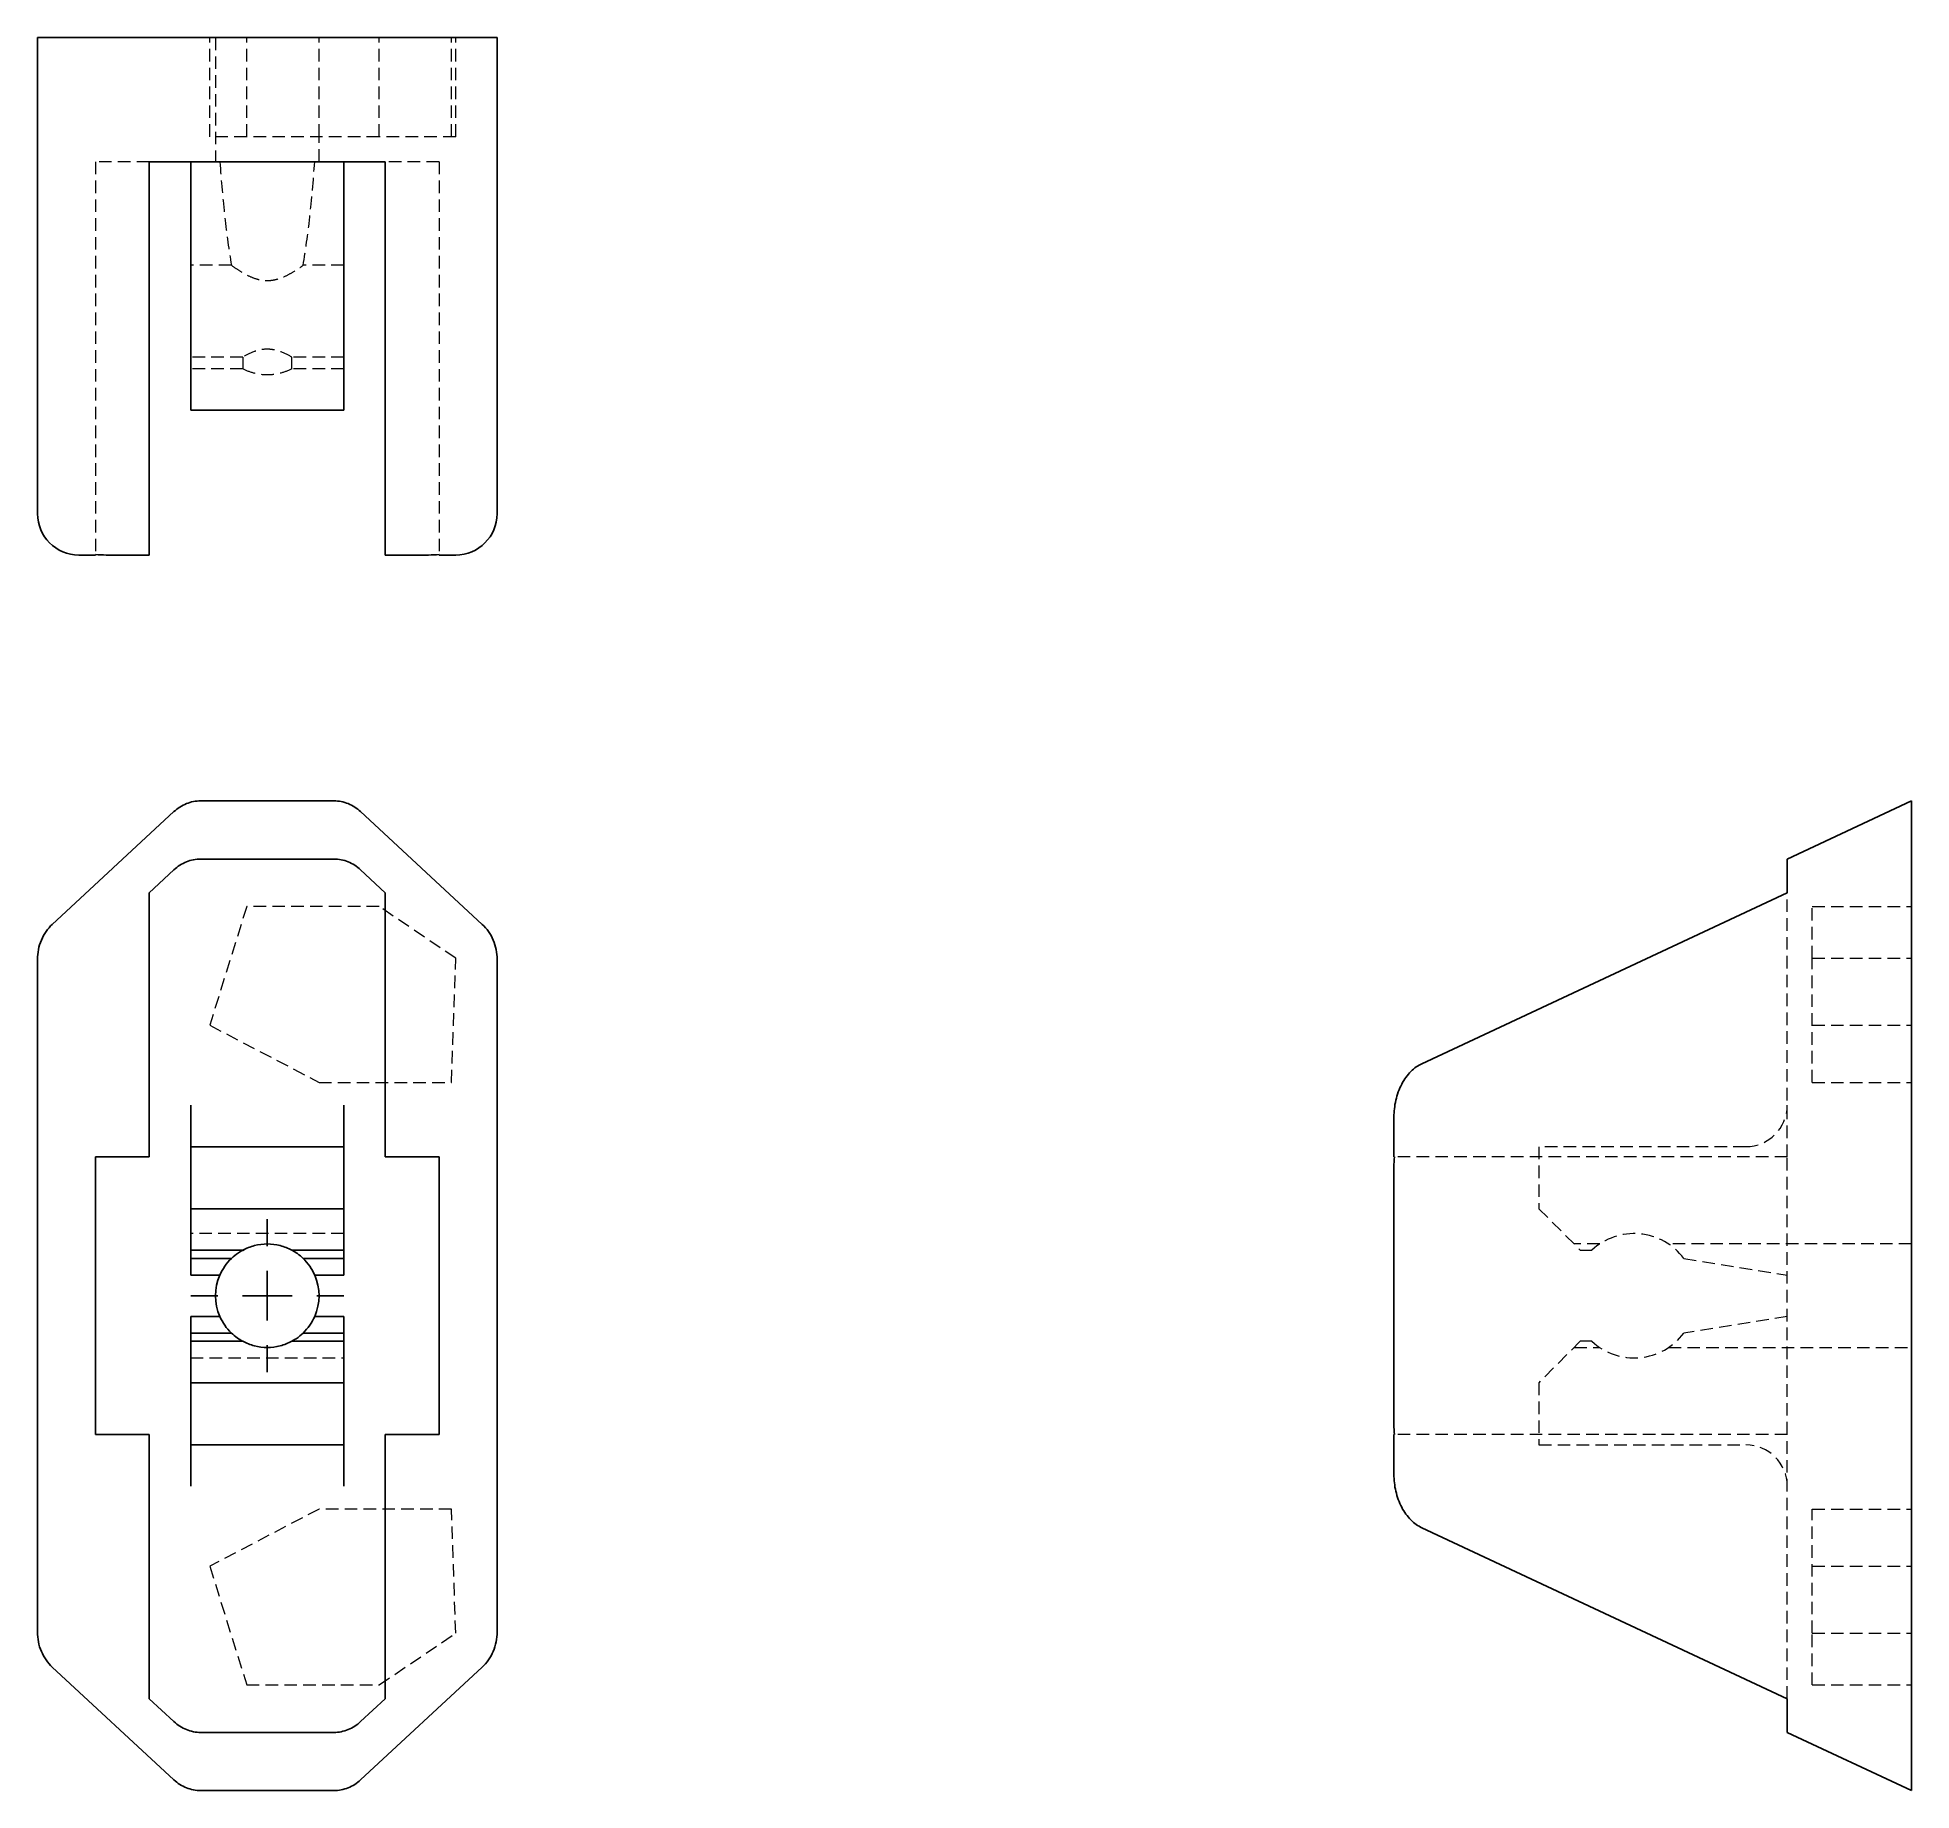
# Model space of a CAD drawing. Header units: millimetres. Extents: x 60 to 249, y 7 to 184.
import ezdxf

# ---------------------------------------------------------------- set-up
doc = ezdxf.new("R2010")
doc.units = ezdxf.units.MM
doc.linetypes.add('HIDDEN', pattern=[1.905, 1.27, -0.635])
doc.layers.add('10', color=7, linetype='Continuous')

# ---------------------------------------------------------------- blocks, each defined once
blk = doc.blocks.new('SW_CENTERMARKSYMBOL_0')
at = {"layer": '10', "color": 0}
for p, q in [((0, 5), (0, 7.73)), ((0, 0), (0, 2.5)), ((-5, 0), (-7.73, 0)), ((0, 0), (-2.5, 0)), ((0, 0), (0, -2.5)), ((0, 0), (2.5, 0)), ((5, 0), (7.73, 0)), ((0, -5), (0, -7.73))]:
    blk.add_line(p, q, dxfattribs=at)

msp = doc.modelspace()

# ---------------------------------------------------------------- linework, layer by layer
at = {"color": 7, "linetype": 'Continuous', "lineweight": 25}
for p, q in [((59.78, 136.03), (59.78, 184.15)), ((61.27, 184.15), (73.57, 184.15)), ((76.26, 184.15), (89.74, 184.15)), ((92.43, 184.15), (104.73, 184.15)), ((106.22, 184.15), (106.22, 136.03)), ((73.57, 171.6), (71.08, 171.6)), ((71.08, 171.6), (71.08, 134.67)), ((75.26, 167.41), (75.26, 171.6)), ((89.74, 171.6), (76.26, 171.6)), ((90.74, 171.6), (90.74, 167.41)), ((94.92, 171.6), (92.43, 171.6)), ((94.92, 134.67), (94.92, 171.6)), ((75.26, 167.41), (75.26, 146.49)), ((90.74, 167.41), (90.74, 146.49)), ((90.74, 146.49), (75.26, 146.49)), ((65.64, 131.85), (63.96, 131.85)), ((71.08, 131.85), (66.71, 131.85)), ((99.29, 131.85), (94.92, 131.85)), ((102.04, 131.85), (100.36, 131.85)), ((76.26, 107), (89.74, 107)), ((236.6, 101.13), (249.15, 107)), ((61.27, 94.53), (73.57, 105.92)), ((92.43, 105.92), (104.73, 94.53)), ((249.15, 105.92), (249.15, 94.53)), ((89.74, 101.13), (76.26, 101.13)), ((73.57, 100.04), (71.08, 97.73)), ((94.92, 97.73), (92.43, 100.04)), ((236.6, 97.73), (236.6, 100.04)), ((71.08, 97.73), (71.08, 80.45)), ((94.92, 80.45), (94.92, 97.73)), ((199.67, 80.45), (236.6, 97.73)), ((59.78, 68.47), (59.78, 90.99)), ((106.22, 90.99), (106.22, 68.47)), ((249.15, 23.01), (249.15, 90.99)), ((75.26, 72.06), (75.26, 76.25)), ((90.74, 76.25), (90.74, 72.06)), ((71.08, 75.06), (71.08, 71.02)), ((94.92, 71.02), (94.92, 75.06)), ((196.85, 71.02), (196.85, 75.06)), ((90.74, 72.06), (75.26, 72.06)), ((75.26, 72.06), (75.26, 65.79)), ((90.74, 72.06), (90.74, 65.79)), ((71.08, 71.02), (66.71, 71.02)), ((99.29, 71.02), (94.92, 71.02)), ((59.78, 45.53), (59.78, 68.47)), ((65.64, 70.02), (65.64, 43.98)), ((100.36, 43.98), (100.36, 70.02)), ((106.22, 68.47), (106.22, 45.53)), ((196.85, 68.47), (196.85, 70.02)), ((196.85, 45.53), (196.85, 68.47)), ((75.26, 61.6), (75.26, 65.79)), ((75.26, 65.79), (90.74, 65.79)), ((90.74, 65.79), (90.74, 61.6)), ((80.52, 61.6), (75.26, 61.6)), ((75.26, 61.6), (75.26, 60.77)), ((79.37, 60.77), (75.26, 60.77)), ((75.26, 60.77), (75.26, 59.09)), ((90.74, 61.6), (85.48, 61.6)), ((90.74, 60.77), (86.63, 60.77)), ((90.74, 61.6), (90.74, 60.77)), ((90.74, 60.77), (90.74, 59.09)), ((78.21, 59.09), (75.26, 59.09)), ((90.74, 59.09), (87.79, 59.09)), ((78.21, 54.91), (75.26, 54.91)), ((75.26, 54.91), (75.26, 53.23)), ((79.37, 53.23), (75.26, 53.23)), ((75.26, 53.23), (75.26, 52.4)), ((90.74, 53.23), (86.63, 53.23)), ((90.74, 54.91), (87.79, 54.91)), ((90.74, 54.91), (90.74, 53.23)), ((90.74, 53.23), (90.74, 52.4)), ((75.26, 48.21), (75.26, 52.4)), ((75.26, 52.4), (80.52, 52.4)), ((85.48, 52.4), (90.74, 52.4)), ((90.74, 52.4), (90.74, 48.21)), ((90.74, 48.21), (75.26, 48.21)), ((75.26, 48.21), (75.26, 41.94)), ((90.74, 48.21), (90.74, 41.94)), ((59.78, 23.01), (59.78, 45.53)), ((106.22, 45.53), (106.22, 23.01)), ((196.85, 43.98), (196.85, 45.53)), ((66.71, 42.98), (71.08, 42.98)), ((71.08, 42.98), (71.08, 38.94)), ((90.74, 41.94), (75.26, 41.94)), ((75.26, 37.75), (75.26, 41.94)), ((90.74, 41.94), (90.74, 37.75)), ((94.92, 42.98), (99.29, 42.98)), ((94.92, 38.94), (94.92, 42.98)), ((196.85, 38.94), (196.85, 42.98)), ((71.08, 33.55), (71.08, 16.27)), ((94.92, 16.27), (94.92, 33.55)), ((236.6, 16.27), (199.67, 33.55)), ((73.57, 8.08), (61.27, 19.47)), ((104.73, 19.47), (92.43, 8.08)), ((249.15, 19.47), (249.15, 8.08)), ((71.08, 16.27), (73.57, 13.96)), ((92.43, 13.96), (94.92, 16.27)), ((236.6, 13.96), (236.6, 16.27)), ((76.26, 12.87), (89.74, 12.87)), ((249.15, 7), (236.6, 12.87)), ((76.26, 7), (89.74, 7))]:
    msp.add_line(p, q, dxfattribs=at)
at = {"color": 7, "linetype": 'HIDDEN', "lineweight": 18}
for p, q in [((77.19, 174.11), (77.19, 184.15)), ((77.77, 184.15), (77.77, 171.6)), ((80.92, 174.11), (80.92, 184.15)), ((88.23, 174.11), (88.23, 184.15)), ((94.31, 174.11), (94.31, 184.15)), ((101.62, 174.11), (101.62, 184.15)), ((102.04, 174.11), (102.04, 184.15)), ((80.92, 174.11), (77.19, 174.11)), ((94.31, 174.11), (80.92, 174.11)), ((88.23, 171.6), (88.23, 174.11)), ((102.04, 174.11), (94.31, 174.11)), ((71.08, 171.6), (65.64, 171.6)), ((65.64, 171.6), (65.64, 131.91)), ((100.36, 171.6), (94.92, 171.6)), ((100.36, 171.6), (100.36, 131.91)), ((79.37, 161.14), (75.26, 161.14)), ((90.74, 161.14), (86.63, 161.14)), ((80.52, 151.85), (75.26, 151.85)), ((80.52, 151.85), (80.52, 150.68)), ((85.48, 150.68), (85.48, 151.85)), ((90.74, 151.85), (85.48, 151.85)), ((80.52, 150.68), (75.26, 150.68)), ((90.74, 150.68), (85.48, 150.68)), ((236.6, 71.02), (236.6, 97.73)), ((80.92, 96.33), (77.19, 84.34)), ((94.31, 96.33), (80.92, 96.33)), ((102.04, 91.1), (94.31, 96.33)), ((239.11, 91.1), (239.11, 96.33)), ((239.11, 96.33), (249.15, 96.33)), ((101.62, 78.56), (102.04, 91.1)), ((239.11, 91.1), (249.15, 91.1)), ((239.11, 78.56), (239.11, 91.1)), ((77.19, 84.34), (88.23, 78.56)), ((239.11, 84.34), (249.15, 84.34)), ((88.23, 78.56), (101.62, 78.56)), ((239.11, 78.56), (249.15, 78.56)), ((232.41, 72.06), (211.49, 72.06)), ((211.49, 72.06), (211.49, 65.79)), ((236.6, 71.02), (196.91, 71.02)), ((236.6, 42.98), (236.6, 71.02)), ((211.49, 65.79), (215.68, 61.6)), ((90.74, 63.28), (75.26, 63.28)), ((80.52, 61.58), (80.69, 61.67)), ((85.45, 61.62), (85.5, 61.59)), ((217.64, 62.23), (215.07, 62.23)), ((215.68, 61.6), (216.85, 61.6)), ((249.15, 62.23), (224.6, 62.23)), ((226.14, 60.77), (236.6, 59.09)), ((236.6, 54.91), (226.14, 53.23)), ((80.55, 52.38), (80.5, 52.41)), ((85.48, 52.42), (85.31, 52.33)), ((215.68, 52.4), (211.49, 48.21)), ((215.07, 51.77), (217.64, 51.77)), ((216.85, 52.4), (215.68, 52.4)), ((224.6, 51.77), (249.15, 51.77)), ((75.26, 50.72), (90.74, 50.72)), ((211.49, 48.21), (211.49, 41.94)), ((236.6, 42.98), (196.91, 42.98)), ((211.49, 41.94), (232.41, 41.94)), ((236.6, 16.27), (236.6, 42.98)), ((88.23, 35.44), (77.19, 29.66)), ((101.62, 35.44), (88.23, 35.44)), ((102.04, 22.9), (101.62, 35.44)), ((239.11, 22.9), (239.11, 35.44)), ((239.11, 35.44), (249.15, 35.44)), ((77.19, 29.66), (80.92, 17.67)), ((239.11, 29.66), (249.15, 29.66)), ((94.31, 17.67), (102.04, 22.9)), ((239.11, 22.9), (249.15, 22.9)), ((239.11, 17.67), (239.11, 22.9)), ((80.92, 17.67), (94.31, 17.67)), ((239.11, 17.67), (249.15, 17.67))]:
    msp.add_line(p, q, dxfattribs=at)
at = {"color": 7, "linetype": 'Continuous', "lineweight": 25}
for centre, radius, start, end in [((63.96, 136.03), 4.18, 180, 270), ((102.04, 136.03), 4.18, 270, 0), ((83, 57), 5.23, 156.4218, 203.5782), ((83, 57), 5.23, 336.4218, 23.5782)]:
    msp.add_arc(centre, radius, start, end, dxfattribs=at)
at = {"color": 7, "linetype": 'HIDDEN', "lineweight": 18}
for centre, radius, start, end in [((232.41, 76.25), 4.18, 270, 0), ((221.12, 57), 6.28, 36.8699, 132.8334), ((221.12, 57), 6.28, 227.1666, 323.1301), ((232.41, 37.75), 4.18, 0, 90)]:
    msp.add_arc(centre, radius, start, end, dxfattribs=at)
at = {"color": 7, "linetype": 'Continuous', "lineweight": 25}
for points, knots in [([(59.78, 184.15), (59.78, 184.15), (59.81, 184.15), (59.94, 184.15), (60.04, 184.15), (60.3, 184.15), (60.46, 184.15), (60.84, 184.15), (61.05, 184.15), (61.27, 184.15)], [0, 0, 0, 0, 0.25, 0.25, 0.5, 0.5, 0.75, 0.75, 1, 1, 1, 1]), ([(73.57, 184.15), (73.94, 184.15), (74.37, 184.15), (75.29, 184.15), (75.78, 184.15), (76.26, 184.15)], [0, 0, 0, 0, 0.5, 0.5, 1, 1, 1, 1]), ([(89.74, 184.15), (90.22, 184.15), (90.71, 184.15), (91.63, 184.15), (92.06, 184.15), (92.43, 184.15)], [0, 0, 0, 0, 0.5, 0.5, 1, 1, 1, 1]), ([(104.73, 184.15), (104.95, 184.15), (105.16, 184.15), (105.54, 184.15), (105.7, 184.15), (105.96, 184.15), (106.06, 184.15), (106.19, 184.15), (106.22, 184.15), (106.22, 184.15)], [0, 0, 0, 0, 0.25, 0.25, 0.5, 0.5, 0.75, 0.75, 1, 1, 1, 1]), ([(76.26, 171.6), (75.78, 171.6), (75.29, 171.6), (74.37, 171.6), (73.94, 171.6), (73.57, 171.6)], [0, 0, 0, 0, 0.5, 0.5, 1, 1, 1, 1]), ([(92.43, 171.6), (92.06, 171.6), (91.63, 171.6), (90.71, 171.6), (90.22, 171.6), (89.74, 171.6)], [0, 0, 0, 0, 0.5, 0.5, 1, 1, 1, 1]), ([(71.08, 134.67), (71.08, 134.29), (71.08, 133.91), (71.08, 133.21), (71.08, 132.89), (71.08, 132.37), (71.08, 132.17), (71.08, 131.91), (71.08, 131.85), (71.08, 131.85)], [0, 0, 0, 0, 0.25, 0.25, 0.5, 0.5, 0.75, 0.75, 1, 1, 1, 1]), ([(94.92, 131.85), (94.92, 131.85), (94.92, 131.91), (94.92, 132.17), (94.92, 132.37), (94.92, 132.89), (94.92, 133.21), (94.92, 133.91), (94.92, 134.29), (94.92, 134.67)], [0, 0, 0, 0, 0.25, 0.25, 0.5, 0.5, 0.75, 0.75, 1, 1, 1, 1]), ([(73.57, 105.92), (73.94, 106.26), (74.37, 106.54), (75.29, 106.91), (75.78, 107), (76.26, 107)], [0, 0, 0, 0, 0.5, 0.5, 1, 1, 1, 1]), ([(89.74, 107), (90.22, 107), (90.71, 106.91), (91.63, 106.54), (92.06, 106.26), (92.43, 105.92)], [0, 0, 0, 0, 0.5, 0.5, 1, 1, 1, 1]), ([(249.15, 107), (249.15, 107), (249.15, 106.91), (249.15, 106.54), (249.15, 106.26), (249.15, 105.92)], [0, 0, 0, 0, 0.5, 0.5, 1, 1, 1, 1]), ([(76.26, 101.13), (75.78, 101.13), (75.29, 101.03), (74.37, 100.66), (73.94, 100.38), (73.57, 100.04)], [0, 0, 0, 0, 0.5, 0.5, 1, 1, 1, 1]), ([(92.43, 100.04), (92.06, 100.38), (91.63, 100.66), (90.71, 101.03), (90.22, 101.13), (89.74, 101.13)], [0, 0, 0, 0, 0.5, 0.5, 1, 1, 1, 1]), ([(236.6, 100.04), (236.6, 100.38), (236.6, 100.66), (236.6, 101.03), (236.6, 101.13), (236.6, 101.13)], [0, 0, 0, 0, 0.5, 0.5, 1, 1, 1, 1]), ([(59.78, 90.99), (59.78, 91.31), (59.81, 91.65), (59.94, 92.3), (60.04, 92.63), (60.3, 93.25), (60.46, 93.54), (60.84, 94.08), (61.05, 94.32), (61.27, 94.53)], [0, 0, 0, 0, 0.25, 0.25, 0.5, 0.5, 0.75, 0.75, 1, 1, 1, 1]), ([(104.73, 94.53), (104.95, 94.32), (105.16, 94.08), (105.54, 93.54), (105.7, 93.25), (105.96, 92.63), (106.06, 92.3), (106.19, 91.65), (106.22, 91.31), (106.22, 90.99)], [0, 0, 0, 0, 0.25, 0.25, 0.5, 0.5, 0.75, 0.75, 1, 1, 1, 1]), ([(249.15, 94.53), (249.15, 94.32), (249.15, 94.08), (249.15, 93.54), (249.15, 93.25), (249.15, 92.63), (249.15, 92.3), (249.15, 91.65), (249.15, 91.31), (249.15, 90.99)], [0, 0, 0, 0, 0.25, 0.25, 0.5, 0.5, 0.75, 0.75, 1, 1, 1, 1]), ([(71.08, 80.45), (71.08, 80.27), (71.08, 80.01), (71.08, 79.3), (71.08, 78.87), (71.08, 77.88), (71.08, 77.32), (71.08, 76.19), (71.08, 75.61), (71.08, 75.06)], [0, 0, 0, 0, 0.25, 0.25, 0.5, 0.5, 0.75, 0.75, 1, 1, 1, 1]), ([(94.92, 75.06), (94.92, 75.61), (94.92, 76.19), (94.92, 77.32), (94.92, 77.88), (94.92, 78.87), (94.92, 79.3), (94.92, 80.01), (94.92, 80.27), (94.92, 80.45)], [0, 0, 0, 0, 0.25, 0.25, 0.5, 0.5, 0.75, 0.75, 1, 1, 1, 1]), ([(196.85, 75.06), (196.85, 75.61), (196.91, 76.19), (197.17, 77.32), (197.37, 77.88), (197.89, 78.87), (198.21, 79.3), (198.91, 80.01), (199.29, 80.27), (199.67, 80.45)], [0, 0, 0, 0, 0.25, 0.25, 0.5, 0.5, 0.75, 0.75, 1, 1, 1, 1]), ([(78.21, 59.09), (78.34, 59.4), (78.51, 59.7), (78.9, 60.27), (79.13, 60.53), (79.37, 60.77)], [0, 0, 0, 0, 0.5, 0.5, 1, 1, 1, 1]), ([(79.37, 60.77), (79.6, 60.97), (79.94, 61.29), (80.37, 61.5), (80.52, 61.58)], [0, 0, 0, 0, 0.648522, 1, 1, 1, 1]), ([(85.48, 61.6), (85.12, 61.8), (84.72, 61.96), (83.88, 62.17), (83.44, 62.23), (82.56, 62.23), (82.12, 62.17), (81.28, 61.96), (80.88, 61.8), (80.52, 61.6)], [0, 0, 0, 0, 0.25, 0.25, 0.5, 0.5, 0.75, 0.75, 1, 1, 1, 1]), ([(85.5, 61.59), (85.68, 61.48), (86.09, 61.25), (86.44, 60.94), (86.63, 60.77)], [0, 0, 0, 0, 0.45569, 1, 1, 1, 1]), ([(86.63, 60.77), (86.87, 60.53), (87.1, 60.27), (87.49, 59.7), (87.66, 59.4), (87.79, 59.09)], [0, 0, 0, 0, 0.5, 0.5, 1, 1, 1, 1]), ([(79.37, 53.23), (79.13, 53.47), (78.9, 53.73), (78.51, 54.3), (78.34, 54.6), (78.21, 54.91)], [0, 0, 0, 0, 0.5, 0.5, 1, 1, 1, 1]), ([(80.5, 52.41), (80.32, 52.52), (79.91, 52.75), (79.56, 53.06), (79.37, 53.23)], [0, 0, 0, 0, 0.45569, 1, 1, 1, 1]), ([(86.63, 53.23), (86.4, 53.03), (86.06, 52.71), (85.63, 52.5), (85.48, 52.42)], [0, 0, 0, 0, 0.648522, 1, 1, 1, 1]), ([(87.79, 54.91), (87.66, 54.6), (87.49, 54.3), (87.1, 53.73), (86.87, 53.47), (86.63, 53.23)], [0, 0, 0, 0, 0.5, 0.5, 1, 1, 1, 1]), ([(80.52, 52.4), (80.88, 52.2), (81.28, 52.04), (82.12, 51.83), (82.56, 51.77), (83.44, 51.77), (83.88, 51.83), (84.72, 52.04), (85.12, 52.2), (85.48, 52.4)], [0, 0, 0, 0, 0.25, 0.25, 0.5, 0.5, 0.75, 0.75, 1, 1, 1, 1]), ([(71.08, 38.94), (71.08, 38.39), (71.08, 37.81), (71.08, 36.68), (71.08, 36.12), (71.08, 35.13), (71.08, 34.7), (71.08, 33.99), (71.08, 33.73), (71.08, 33.55)], [0, 0, 0, 0, 0.25, 0.25, 0.5, 0.5, 0.75, 0.75, 1, 1, 1, 1]), ([(94.92, 33.55), (94.92, 33.73), (94.92, 33.99), (94.92, 34.7), (94.92, 35.13), (94.92, 36.12), (94.92, 36.68), (94.92, 37.81), (94.92, 38.39), (94.92, 38.94)], [0, 0, 0, 0, 0.25, 0.25, 0.5, 0.5, 0.75, 0.75, 1, 1, 1, 1]), ([(199.67, 33.55), (199.29, 33.73), (198.91, 33.99), (198.21, 34.7), (197.89, 35.13), (197.37, 36.12), (197.17, 36.68), (196.91, 37.81), (196.85, 38.39), (196.85, 38.94)], [0, 0, 0, 0, 0.25, 0.25, 0.5, 0.5, 0.75, 0.75, 1, 1, 1, 1]), ([(61.27, 19.47), (61.05, 19.68), (60.84, 19.92), (60.46, 20.46), (60.3, 20.75), (60.04, 21.37), (59.94, 21.7), (59.81, 22.35), (59.78, 22.69), (59.78, 23.01)], [0, 0, 0, 0, 0.25, 0.25, 0.5, 0.5, 0.75, 0.75, 1, 1, 1, 1]), ([(106.22, 23.01), (106.22, 22.69), (106.19, 22.35), (106.06, 21.7), (105.96, 21.37), (105.7, 20.75), (105.54, 20.46), (105.16, 19.92), (104.95, 19.68), (104.73, 19.47)], [0, 0, 0, 0, 0.25, 0.25, 0.5, 0.5, 0.75, 0.75, 1, 1, 1, 1]), ([(249.15, 23.01), (249.15, 22.69), (249.15, 22.35), (249.15, 21.7), (249.15, 21.37), (249.15, 20.75), (249.15, 20.46), (249.15, 19.92), (249.15, 19.68), (249.15, 19.47)], [0, 0, 0, 0, 0.25, 0.25, 0.5, 0.5, 0.75, 0.75, 1, 1, 1, 1]), ([(73.57, 13.96), (73.94, 13.62), (74.37, 13.34), (75.29, 12.97), (75.78, 12.87), (76.26, 12.87)], [0, 0, 0, 0, 0.5, 0.5, 1, 1, 1, 1]), ([(89.74, 12.87), (90.22, 12.87), (90.71, 12.97), (91.63, 13.34), (92.06, 13.62), (92.43, 13.96)], [0, 0, 0, 0, 0.5, 0.5, 1, 1, 1, 1]), ([(236.6, 12.87), (236.6, 12.87), (236.6, 12.97), (236.6, 13.34), (236.6, 13.62), (236.6, 13.96)], [0, 0, 0, 0, 0.5, 0.5, 1, 1, 1, 1]), ([(76.26, 7), (75.78, 7), (75.29, 7.09), (74.37, 7.46), (73.94, 7.74), (73.57, 8.08)], [0, 0, 0, 0, 0.5, 0.5, 1, 1, 1, 1]), ([(92.43, 8.08), (92.06, 7.74), (91.63, 7.46), (90.71, 7.09), (90.22, 7), (89.74, 7)], [0, 0, 0, 0, 0.5, 0.5, 1, 1, 1, 1]), ([(249.15, 8.08), (249.15, 7.74), (249.15, 7.46), (249.15, 7.09), (249.15, 7), (249.15, 7)], [0, 0, 0, 0, 0.5, 0.5, 1, 1, 1, 1])]:
    msp.add_open_spline(points, degree=3, knots=knots, dxfattribs=at)
at = {"color": 7, "linetype": 'HIDDEN', "lineweight": 18}
for points, knots in [([(78.21, 171.6), (78.34, 169.65), (78.51, 167.77), (78.9, 164.25), (79.13, 162.61), (79.37, 161.14)], [0, 0, 0, 0, 0.5, 0.5, 1, 1, 1, 1]), ([(86.63, 161.14), (86.87, 162.61), (87.1, 164.25), (87.49, 167.77), (87.66, 169.65), (87.79, 171.6)], [0, 0, 0, 0, 0.5, 0.5, 1, 1, 1, 1]), ([(79.37, 161.14), (79.6, 160.97), (79.85, 160.8), (80.38, 160.46), (80.66, 160.29), (81.27, 159.98), (81.59, 159.85), (82.1, 159.7), (82.28, 159.66), (82.64, 159.6), (82.82, 159.59), (83.18, 159.59), (83.36, 159.6), (83.72, 159.66), (83.89, 159.7), (84.41, 159.85), (84.73, 159.98), (85.33, 160.29), (85.62, 160.46), (86.15, 160.8), (86.4, 160.97), (86.63, 161.14)], [0, 0, 0, 0, 0.125, 0.125, 0.25, 0.25, 0.375, 0.375, 0.4375, 0.4375, 0.5, 0.5, 0.5625, 0.5625, 0.625, 0.625, 0.75, 0.75, 0.875, 0.875, 1, 1, 1, 1]), ([(85.48, 151.85), (85.13, 152.06), (84.74, 152.25), (84.11, 152.48), (83.9, 152.54), (83.46, 152.62), (83.23, 152.65), (82.77, 152.65), (82.55, 152.63), (82.1, 152.54), (81.88, 152.48), (81.26, 152.26), (80.87, 152.06), (80.52, 151.85)], [0, 0, 0, 0, 0.25, 0.25, 0.375, 0.375, 0.5, 0.5, 0.625, 0.625, 0.75, 0.75, 1, 1, 1, 1]), ([(85.48, 150.68), (85.12, 150.48), (84.72, 150.32), (83.88, 150.11), (83.44, 150.05), (82.56, 150.05), (82.12, 150.11), (81.28, 150.32), (80.88, 150.48), (80.52, 150.68)], [0, 0, 0, 0, 0.25, 0.25, 0.5, 0.5, 0.75, 0.75, 1, 1, 1, 1])]:
    msp.add_open_spline(points, degree=3, knots=knots, dxfattribs=at)
at = {"color": 7, "linetype": 'Continuous', "lineweight": 25}
for points in [[(66.71, 131.85), (66.35, 131.85), (65.99, 131.87), (65.64, 131.91)], [(65.64, 131.91), (65.64, 131.87), (65.64, 131.85), (65.64, 131.85)], [(100.36, 131.91), (100.01, 131.87), (99.65, 131.85), (99.29, 131.85)], [(100.36, 131.85), (100.36, 131.85), (100.36, 131.87), (100.36, 131.91)], [(66.71, 71.02), (66.35, 71.02), (65.99, 71.02), (65.64, 71.02)], [(65.64, 71.02), (65.64, 70.69), (65.64, 70.35), (65.64, 70.02)], [(100.36, 71.02), (100.01, 71.02), (99.65, 71.02), (99.29, 71.02)], [(100.36, 70.02), (100.36, 70.35), (100.36, 70.69), (100.36, 71.02)], [(196.91, 71.02), (196.87, 71.02), (196.85, 71.02), (196.85, 71.02)], [(196.85, 70.02), (196.85, 70.35), (196.87, 70.69), (196.91, 71.02)], [(65.64, 43.98), (65.64, 43.65), (65.64, 43.31), (65.64, 42.98)], [(100.36, 42.98), (100.36, 43.31), (100.36, 43.65), (100.36, 43.98)], [(196.91, 42.98), (196.87, 43.31), (196.85, 43.65), (196.85, 43.98)], [(65.64, 42.98), (65.99, 42.98), (66.35, 42.98), (66.71, 42.98)], [(99.29, 42.98), (99.65, 42.98), (100.01, 42.98), (100.36, 42.98)], [(196.85, 42.98), (196.85, 42.98), (196.87, 42.98), (196.91, 42.98)]]:
    msp.add_open_spline(points, degree=3, dxfattribs=at)

# ---------------------------------------------------------------- block references
at = {"layer": '10'}
msp.add_blockref('SW_CENTERMARKSYMBOL_0', (83, 57), dxfattribs=at)

doc.saveas('drawing.dxf')
